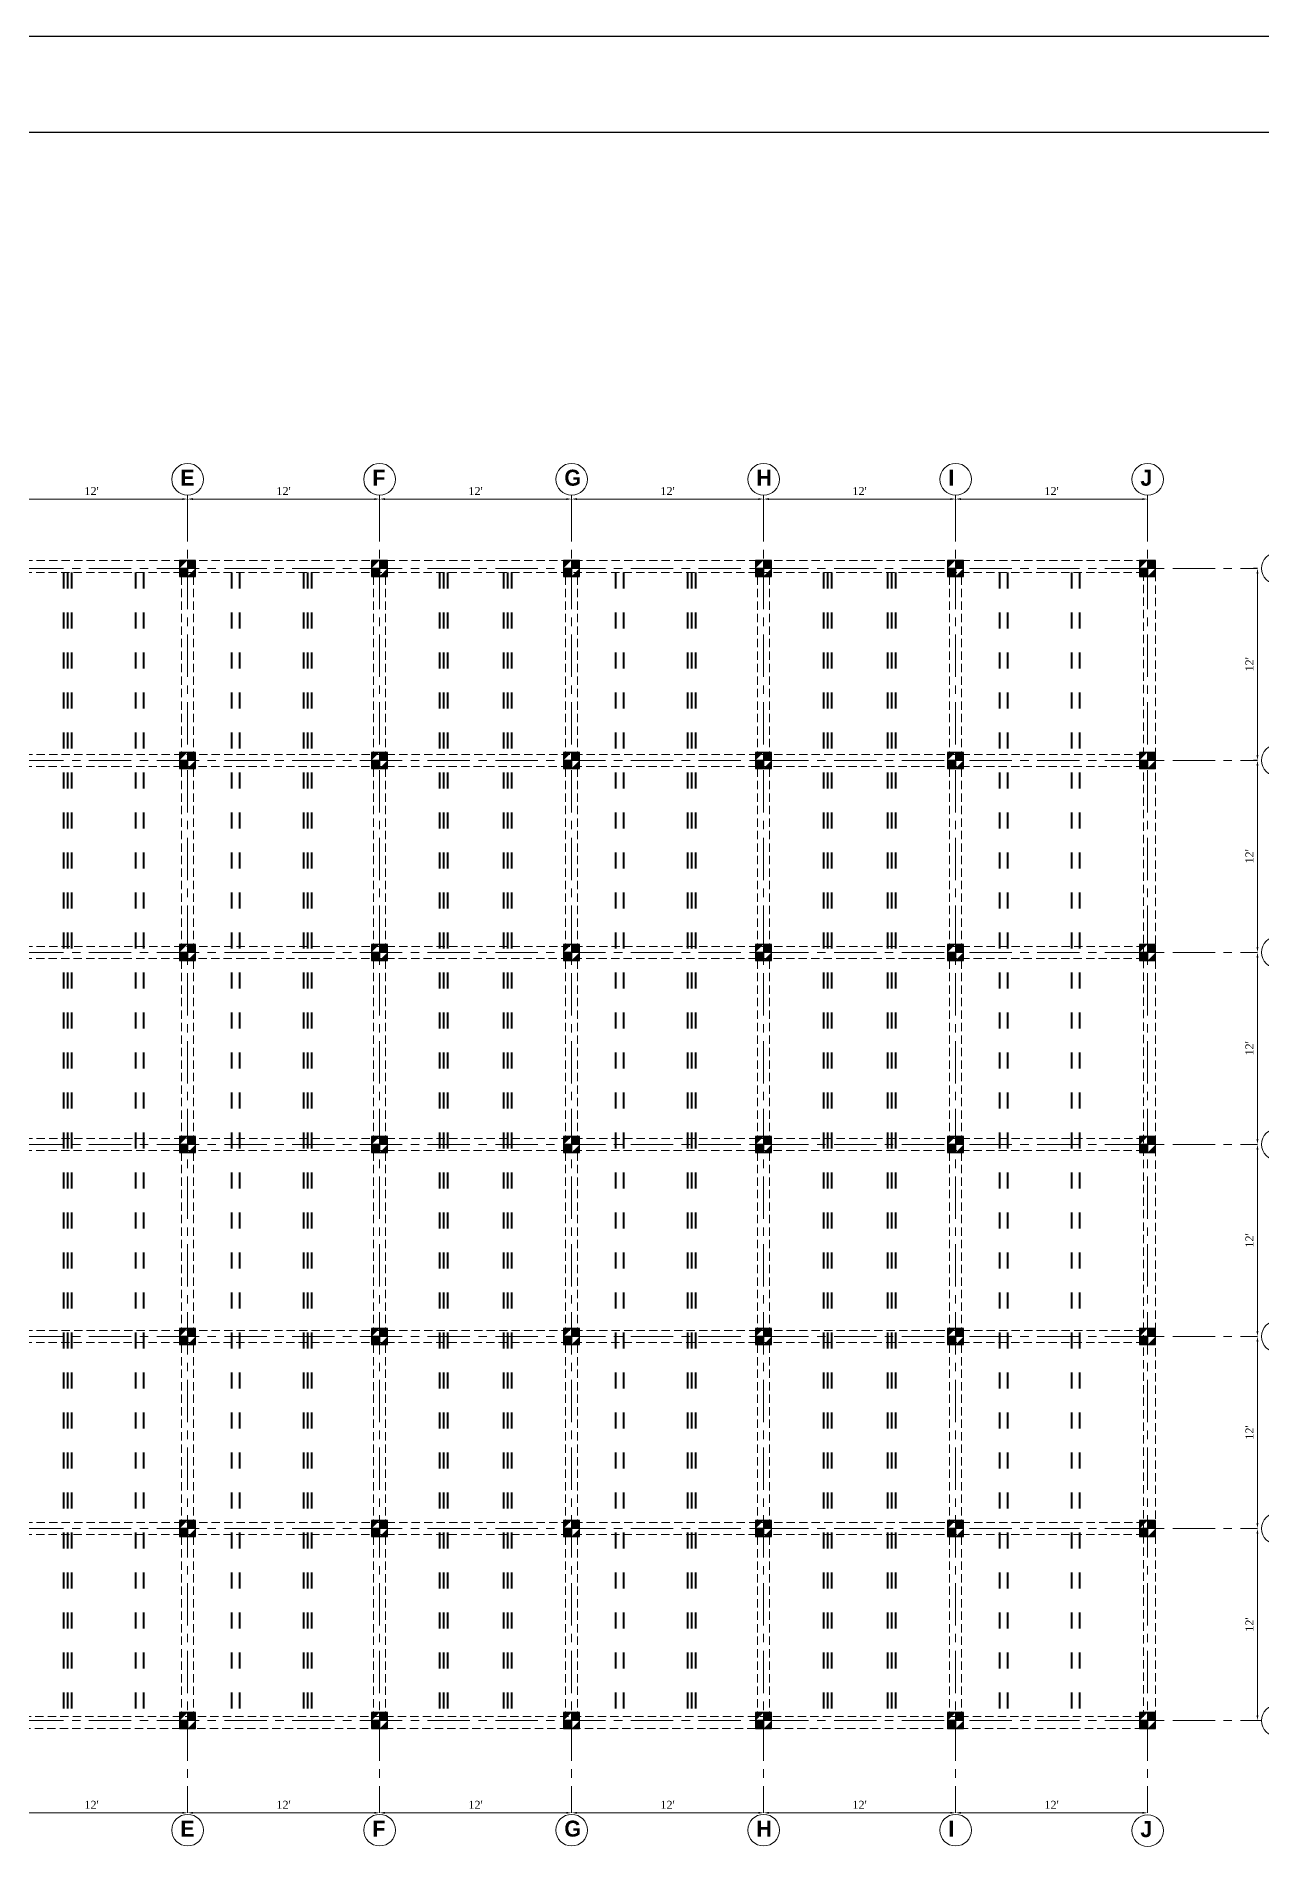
# Model space of a CAD drawing. Extents: x -2338379 to 930990, y -818978 to 106940.
# Drawn here: x 407799 to 408717, y -204337 to -202966 of the extents above; entities that cross this region are included whole.
import ezdxf

# ---------------------------------------------------------------- set-up
doc = ezdxf.new("R2010")
doc.units = 0
doc.header["$MEASUREMENT"] = 0
doc.header["$PDMODE"] = 34
for name, pattern in [('ACAD_ISO03W100', [30, 12, -18]), ('CENTER', [50.8, 31.75, -6.35, 6.35, -6.35]), ('DASHED2', [0.375, 0.25, -0.125])]:
    doc.linetypes.add(name, pattern=pattern)
doc.layers.get('0').update_dxf_attribs({"linetype": 'CONTINUOUS', "lineweight": 30})
doc.layers.get('DEFPOINTS').update_dxf_attribs({"linetype": 'CONTINUOUS'})
for name, color, linetype, lineweight in [('Center', 11, 'CENTER', 15), ('DOOR&WIN', 3, 'CONTINUOUS', 18), ('Outline', 4, 'CONTINUOUS', 9), ('TEXT', 7, 'CONTINUOUS', 30)]:
    doc.layers.add(name, color=color, linetype=linetype, lineweight=lineweight)
doc.layers.add('dotline', color=113, linetype='ACAD_ISO03W100')
doc.layers.add('pillar12', color=7, linetype='CONTINUOUS')
doc.styles.get("Standard").update_dxf_attribs({"font": 'times.ttf', "height": 6})
doc.dimstyles.new('Standard$0', dxfattribs={"dimtxt": 6, "dimasz": 4, "dimexe": 3, "dimexo": 6, "dimgap": 3, "dimtad": 1, "dimdec": 1, "dimzin": 0, "dimdsep": 46, "dimlunit": 4, "dimtxsty": 'Standard', "dimcen": 0.09, "dimclrd": 6, "dimclre": 6, "dimclrt": 7, "dimadec": 0, "dimazin": 0, "dimtfac": 1, "dimtdec": 1, "dimtix": 1, "dimtofl": 0, "dimtmove": 1, "dimatfit": 3, "dimfxl": 1, "dimtolj": 1, "dimtzin": 0, "dimlwd": 18, "dimlwe": 18, "dimarcsym": 0})

# ---------------------------------------------------------------- blocks, each defined once
blk = doc.blocks.new('pill12')
h = blk.add_hatch(color=5)
h.paths.add_polyline_path([(-6, -6), (6, -6), (6, 6), (-6, 6)], flags=17)
edge = h.paths.add_edge_path(flags=17)
edge.add_line((6, 0), (-6, 0))
edge.add_line((0, 6), (0, -6))
for p, q in [((6, 0), (-6, 0)), ((0, 6), (0, -6))]:
    blk.add_line(p, q)
blk.add_lwpolyline([(-6, -6), (6, -6), (6, 6), (-6, 6)], close=True)
blk = doc.blocks.new('*D1345')
at = {"color": 6, "lineweight": 18, "transparency": 16777216}
for p, q in [((407767.8, -203312.8), (407767.8, -203309.8)), ((407771.8, -203312.8), (407907.8, -203312.8)), ((407911.8, -203312.8), (407911.8, -203309.8))]:
    blk.add_line(p, q, dxfattribs=at)
at = {"color": 6, "lineweight": 30, "transparency": 16777216}
for points in [[(407771.8, -203312.1), (407771.8, -203313.5), (407767.8, -203312.8)], [(407907.8, -203312.1), (407907.8, -203313.5), (407911.8, -203312.8)]]:
    blk.add_solid(points, dxfattribs=at)
at = {"layer": 'DEFPOINTS', "color": 0, "lineweight": 30, "transparency": 16777216}
for p in [(407767.8, -203312.8), (407911.8, -203312.8), (407911.8, -203312.8)]:
    blk.add_point(p, dxfattribs=at)
at = {"color": 7, "lineweight": 30, "transparency": 16777216, "insert": (407839.8, -203306.8), "char_height": 6, "attachment_point": 5}
blk.add_mtext("\\A1;12'", dxfattribs=at)
blk = doc.blocks.new('*D1346')
at = {"color": 6, "lineweight": 18, "transparency": 16777216}
for p, q in [((407911.8, -203312.8), (407911.8, -203309.8)), ((407915.8, -203312.8), (408051.8, -203312.8)), ((408055.8, -203312.8), (408055.8, -203309.8))]:
    blk.add_line(p, q, dxfattribs=at)
at = {"color": 6, "lineweight": 30, "transparency": 16777216}
for points in [[(407915.8, -203312.1), (407915.8, -203313.5), (407911.8, -203312.8)], [(408051.8, -203312.1), (408051.8, -203313.5), (408055.8, -203312.8)]]:
    blk.add_solid(points, dxfattribs=at)
at = {"layer": 'DEFPOINTS', "color": 0, "lineweight": 30, "transparency": 16777216}
for p in [(407911.8, -203312.8), (408055.8, -203312.8), (408055.8, -203312.8)]:
    blk.add_point(p, dxfattribs=at)
at = {"color": 7, "lineweight": 30, "transparency": 16777216, "insert": (407983.8, -203306.8), "char_height": 6, "attachment_point": 5}
blk.add_mtext("\\A1;12'", dxfattribs=at)
blk = doc.blocks.new('*D1347')
at = {"color": 6, "lineweight": 18, "transparency": 16777216}
for p, q in [((408055.8, -203312.8), (408055.8, -203309.8)), ((408059.8, -203312.8), (408195.8, -203312.8)), ((408199.8, -203312.8), (408199.8, -203309.8))]:
    blk.add_line(p, q, dxfattribs=at)
at = {"color": 6, "lineweight": 30, "transparency": 16777216}
for points in [[(408059.8, -203312.1), (408059.8, -203313.5), (408055.8, -203312.8)], [(408195.8, -203312.1), (408195.8, -203313.5), (408199.8, -203312.8)]]:
    blk.add_solid(points, dxfattribs=at)
at = {"layer": 'DEFPOINTS', "color": 0, "lineweight": 30, "transparency": 16777216}
for p in [(408055.8, -203312.8), (408199.8, -203312.8), (408199.8, -203312.8)]:
    blk.add_point(p, dxfattribs=at)
at = {"color": 7, "lineweight": 30, "transparency": 16777216, "insert": (408127.8, -203306.8), "char_height": 6, "attachment_point": 5}
blk.add_mtext("\\A1;12'", dxfattribs=at)
blk = doc.blocks.new('*D1348')
at = {"color": 6, "lineweight": 18, "transparency": 16777216}
for p, q in [((408199.8, -203312.8), (408199.8, -203309.8)), ((408203.8, -203312.8), (408339.8, -203312.8)), ((408343.8, -203312.8), (408343.8, -203309.8))]:
    blk.add_line(p, q, dxfattribs=at)
at = {"color": 6, "lineweight": 30, "transparency": 16777216}
for points in [[(408203.8, -203312.1), (408203.8, -203313.5), (408199.8, -203312.8)], [(408339.8, -203312.1), (408339.8, -203313.5), (408343.8, -203312.8)]]:
    blk.add_solid(points, dxfattribs=at)
at = {"layer": 'DEFPOINTS', "color": 0, "lineweight": 30, "transparency": 16777216}
for p in [(408199.8, -203312.8), (408343.8, -203312.8), (408343.8, -203312.8)]:
    blk.add_point(p, dxfattribs=at)
at = {"color": 7, "lineweight": 30, "transparency": 16777216, "insert": (408271.8, -203306.8), "char_height": 6, "attachment_point": 5}
blk.add_mtext("\\A1;12'", dxfattribs=at)
blk = doc.blocks.new('*D1349')
at = {"color": 6, "lineweight": 18, "transparency": 16777216}
for p, q in [((408343.8, -203312.8), (408343.8, -203309.8)), ((408347.8, -203312.8), (408483.8, -203312.8)), ((408487.8, -203312.8), (408487.8, -203309.8))]:
    blk.add_line(p, q, dxfattribs=at)
at = {"color": 6, "lineweight": 30, "transparency": 16777216}
for points in [[(408347.8, -203312.1), (408347.8, -203313.5), (408343.8, -203312.8)], [(408483.8, -203312.1), (408483.8, -203313.5), (408487.8, -203312.8)]]:
    blk.add_solid(points, dxfattribs=at)
at = {"layer": 'DEFPOINTS', "color": 0, "lineweight": 30, "transparency": 16777216}
for p in [(408343.8, -203312.8), (408487.8, -203312.8), (408487.8, -203313.5)]:
    blk.add_point(p, dxfattribs=at)
at = {"color": 7, "lineweight": 30, "transparency": 16777216, "insert": (408415.8, -203306.8), "char_height": 6, "attachment_point": 5}
blk.add_mtext("\\A1;12'", dxfattribs=at)
blk = doc.blocks.new('*D1350')
at = {"color": 6, "lineweight": 18, "transparency": 16777216}
for p, q in [((408487.8, -203312.8), (408487.8, -203309.8)), ((408491.8, -203312.8), (408627.8, -203312.8)), ((408631.8, -203312.8), (408631.8, -203309.8))]:
    blk.add_line(p, q, dxfattribs=at)
at = {"color": 6, "lineweight": 30, "transparency": 16777216}
for points in [[(408491.8, -203312.1), (408491.8, -203313.5), (408487.8, -203312.8)], [(408627.8, -203312.1), (408627.8, -203313.5), (408631.8, -203312.8)]]:
    blk.add_solid(points, dxfattribs=at)
at = {"layer": 'DEFPOINTS', "color": 0, "lineweight": 30, "transparency": 16777216}
for p in [(408487.8, -203313.5), (408631.8, -203312.8), (408631.8, -203312.8)]:
    blk.add_point(p, dxfattribs=at)
at = {"color": 7, "lineweight": 30, "transparency": 16777216, "insert": (408559.8, -203306.8), "char_height": 6, "attachment_point": 5}
blk.add_mtext("\\A1;12'", dxfattribs=at)
blk = doc.blocks.new('*D1360')
at = {"color": 6, "lineweight": 18, "transparency": 16777216}
for p, q in [((407767.8, -204297.9), (407767.8, -204294.9)), ((407771.8, -204297.9), (407907.8, -204297.9)), ((407911.8, -204297.9), (407911.8, -204294.9))]:
    blk.add_line(p, q, dxfattribs=at)
at = {"color": 6, "lineweight": 30, "transparency": 16777216}
for points in [[(407771.8, -204297.2), (407771.8, -204298.6), (407767.8, -204297.9)], [(407907.8, -204297.2), (407907.8, -204298.6), (407911.8, -204297.9)]]:
    blk.add_solid(points, dxfattribs=at)
at = {"layer": 'DEFPOINTS', "color": 0, "lineweight": 30, "transparency": 16777216}
for p in [(407767.8, -204297.9), (407911.8, -204297.9), (407911.8, -204297.9)]:
    blk.add_point(p, dxfattribs=at)
at = {"color": 7, "lineweight": 30, "transparency": 16777216, "insert": (407839.8, -204291.9), "char_height": 6, "attachment_point": 5}
blk.add_mtext("\\A1;12'", dxfattribs=at)
blk = doc.blocks.new('*D1361')
at = {"color": 6, "lineweight": 18, "transparency": 16777216}
for p, q in [((407911.8, -204297.9), (407911.8, -204294.9)), ((407915.8, -204297.9), (408051.8, -204297.9)), ((408055.8, -204297.9), (408055.8, -204294.9))]:
    blk.add_line(p, q, dxfattribs=at)
at = {"color": 6, "lineweight": 30, "transparency": 16777216}
for points in [[(407915.8, -204297.2), (407915.8, -204298.6), (407911.8, -204297.9)], [(408051.8, -204297.2), (408051.8, -204298.6), (408055.8, -204297.9)]]:
    blk.add_solid(points, dxfattribs=at)
at = {"layer": 'DEFPOINTS', "color": 0, "lineweight": 30, "transparency": 16777216}
for p in [(407911.8, -204297.9), (408055.8, -204297.9), (408055.8, -204297.9)]:
    blk.add_point(p, dxfattribs=at)
at = {"color": 7, "lineweight": 30, "transparency": 16777216, "insert": (407983.8, -204291.9), "char_height": 6, "attachment_point": 5}
blk.add_mtext("\\A1;12'", dxfattribs=at)
blk = doc.blocks.new('*D1362')
at = {"color": 6, "lineweight": 18, "transparency": 16777216}
for p, q in [((408055.8, -204297.9), (408055.8, -204294.9)), ((408059.8, -204297.9), (408195.8, -204297.9)), ((408199.8, -204297.9), (408199.8, -204294.9))]:
    blk.add_line(p, q, dxfattribs=at)
at = {"color": 6, "lineweight": 30, "transparency": 16777216}
for points in [[(408059.8, -204297.2), (408059.8, -204298.6), (408055.8, -204297.9)], [(408195.8, -204297.2), (408195.8, -204298.6), (408199.8, -204297.9)]]:
    blk.add_solid(points, dxfattribs=at)
at = {"layer": 'DEFPOINTS', "color": 0, "lineweight": 30, "transparency": 16777216}
for p in [(408055.8, -204297.9), (408199.8, -204297.9), (408199.8, -204297.9)]:
    blk.add_point(p, dxfattribs=at)
at = {"color": 7, "lineweight": 30, "transparency": 16777216, "insert": (408127.8, -204291.9), "char_height": 6, "attachment_point": 5}
blk.add_mtext("\\A1;12'", dxfattribs=at)
blk = doc.blocks.new('*D1363')
at = {"color": 6, "lineweight": 18, "transparency": 16777216}
for p, q in [((408199.8, -204297.9), (408199.8, -204294.9)), ((408203.8, -204297.9), (408339.8, -204297.9)), ((408343.8, -204297.9), (408343.8, -204294.9))]:
    blk.add_line(p, q, dxfattribs=at)
at = {"color": 6, "lineweight": 30, "transparency": 16777216}
for points in [[(408203.8, -204297.2), (408203.8, -204298.6), (408199.8, -204297.9)], [(408339.8, -204297.2), (408339.8, -204298.6), (408343.8, -204297.9)]]:
    blk.add_solid(points, dxfattribs=at)
at = {"layer": 'DEFPOINTS', "color": 0, "lineweight": 30, "transparency": 16777216}
for p in [(408199.8, -204297.9), (408343.8, -204297.9), (408343.8, -204297.9)]:
    blk.add_point(p, dxfattribs=at)
at = {"color": 7, "lineweight": 30, "transparency": 16777216, "insert": (408271.8, -204291.9), "char_height": 6, "attachment_point": 5}
blk.add_mtext("\\A1;12'", dxfattribs=at)
blk = doc.blocks.new('*D1364')
at = {"color": 6, "lineweight": 18, "transparency": 16777216}
for p, q in [((408343.8, -204297.9), (408343.8, -204294.9)), ((408347.8, -204297.9), (408483.8, -204297.9)), ((408487.8, -204297.9), (408487.8, -204294.9))]:
    blk.add_line(p, q, dxfattribs=at)
at = {"color": 6, "lineweight": 30, "transparency": 16777216}
for points in [[(408347.8, -204297.2), (408347.8, -204298.6), (408343.8, -204297.9)], [(408483.8, -204297.2), (408483.8, -204298.6), (408487.8, -204297.9)]]:
    blk.add_solid(points, dxfattribs=at)
at = {"layer": 'DEFPOINTS', "color": 0, "lineweight": 30, "transparency": 16777216}
for p in [(408343.8, -204297.9), (408487.8, -204297.9), (408487.8, -204297.9)]:
    blk.add_point(p, dxfattribs=at)
at = {"color": 7, "lineweight": 30, "transparency": 16777216, "insert": (408415.8, -204291.9), "char_height": 6, "attachment_point": 5}
blk.add_mtext("\\A1;12'", dxfattribs=at)
blk = doc.blocks.new('*D1365')
at = {"color": 6, "lineweight": 18, "transparency": 16777216}
for p, q in [((408487.8, -204297.9), (408487.8, -204294.9)), ((408491.8, -204297.9), (408627.8, -204297.9)), ((408631.8, -204297.9), (408631.8, -204294.9))]:
    blk.add_line(p, q, dxfattribs=at)
at = {"color": 6, "lineweight": 30, "transparency": 16777216}
for points in [[(408491.8, -204297.2), (408491.8, -204298.6), (408487.8, -204297.9)], [(408627.8, -204297.2), (408627.8, -204298.6), (408631.8, -204297.9)]]:
    blk.add_solid(points, dxfattribs=at)
at = {"layer": 'DEFPOINTS', "color": 0, "lineweight": 30, "transparency": 16777216}
for p in [(408487.8, -204297.9), (408631.8, -204297.9), (408631.8, -204297.9)]:
    blk.add_point(p, dxfattribs=at)
at = {"color": 7, "lineweight": 30, "transparency": 16777216, "insert": (408559.8, -204291.9), "char_height": 6, "attachment_point": 5}
blk.add_mtext("\\A1;12'", dxfattribs=at)
blk = doc.blocks.new('*D1366')
at = {"color": 6, "lineweight": 18, "transparency": 16777216}
for p, q in [((408714.2, -203364.7), (408711.2, -203364.7)), ((408714.2, -203368.7), (408714.2, -203504.7)), ((408714.2, -203508.7), (408711.2, -203508.7))]:
    blk.add_line(p, q, dxfattribs=at)
at = {"color": 6, "lineweight": 30, "transparency": 16777216}
for points in [[(408713.5, -203368.7), (408714.9, -203368.7), (408714.2, -203364.7)], [(408713.5, -203504.7), (408714.9, -203504.7), (408714.2, -203508.7)]]:
    blk.add_solid(points, dxfattribs=at)
at = {"layer": 'DEFPOINTS', "color": 0, "lineweight": 30, "transparency": 16777216}
for p in [(408714.2, -203364.7), (408714.2, -203508.7), (408714.2, -203508.7)]:
    blk.add_point(p, dxfattribs=at)
at = {"color": 7, "lineweight": 30, "transparency": 16777216, "insert": (408708.2, -203436.7), "char_height": 6, "attachment_point": 5, "rotation": 90}
blk.add_mtext("\\A1;12'", dxfattribs=at)
blk = doc.blocks.new('*D1367')
at = {"color": 6, "lineweight": 18, "transparency": 16777216}
for p, q in [((408714.2, -203508.7), (408711.2, -203508.7)), ((408714.2, -203512.7), (408714.2, -203648.7)), ((408714.2, -203652.7), (408711.2, -203652.7))]:
    blk.add_line(p, q, dxfattribs=at)
at = {"color": 6, "lineweight": 30, "transparency": 16777216}
for points in [[(408713.5, -203512.7), (408714.9, -203512.7), (408714.2, -203508.7)], [(408713.5, -203648.7), (408714.9, -203648.7), (408714.2, -203652.7)]]:
    blk.add_solid(points, dxfattribs=at)
at = {"layer": 'DEFPOINTS', "color": 0, "lineweight": 30, "transparency": 16777216}
for p in [(408714.2, -203508.7), (408714.2, -203652.7), (408714.2, -203652.7)]:
    blk.add_point(p, dxfattribs=at)
at = {"color": 7, "lineweight": 30, "transparency": 16777216, "insert": (408708.2, -203580.7), "char_height": 6, "attachment_point": 5, "rotation": 90}
blk.add_mtext("\\A1;12'", dxfattribs=at)
blk = doc.blocks.new('*D1368')
at = {"color": 6, "lineweight": 18, "transparency": 16777216}
for p, q in [((408714.2, -203652.7), (408711.2, -203652.7)), ((408714.2, -203656.7), (408714.2, -203792.7)), ((408714.2, -203796.7), (408711.2, -203796.7))]:
    blk.add_line(p, q, dxfattribs=at)
at = {"color": 6, "lineweight": 30, "transparency": 16777216}
for points in [[(408713.5, -203656.7), (408714.9, -203656.7), (408714.2, -203652.7)], [(408713.5, -203792.7), (408714.9, -203792.7), (408714.2, -203796.7)]]:
    blk.add_solid(points, dxfattribs=at)
at = {"layer": 'DEFPOINTS', "color": 0, "lineweight": 30, "transparency": 16777216}
for p in [(408714.2, -203652.7), (408714.2, -203796.7), (408714.2, -203796.7)]:
    blk.add_point(p, dxfattribs=at)
at = {"color": 7, "lineweight": 30, "transparency": 16777216, "insert": (408708.2, -203724.7), "char_height": 6, "attachment_point": 5, "rotation": 90}
blk.add_mtext("\\A1;12'", dxfattribs=at)
blk = doc.blocks.new('*D1369')
at = {"color": 6, "lineweight": 18, "transparency": 16777216}
for p, q in [((408714.2, -203796.7), (408711.2, -203796.7)), ((408714.2, -203800.7), (408714.2, -203936.7)), ((408714.2, -203940.7), (408711.2, -203940.7))]:
    blk.add_line(p, q, dxfattribs=at)
at = {"color": 6, "lineweight": 30, "transparency": 16777216}
for points in [[(408713.5, -203800.7), (408714.9, -203800.7), (408714.2, -203796.7)], [(408713.5, -203936.7), (408714.9, -203936.7), (408714.2, -203940.7)]]:
    blk.add_solid(points, dxfattribs=at)
at = {"layer": 'DEFPOINTS', "color": 0, "lineweight": 30, "transparency": 16777216}
for p in [(408714.2, -203796.7), (408714.2, -203940.7), (408714.2, -203940.7)]:
    blk.add_point(p, dxfattribs=at)
at = {"color": 7, "lineweight": 30, "transparency": 16777216, "insert": (408708.2, -203868.7), "char_height": 6, "attachment_point": 5, "rotation": 90}
blk.add_mtext("\\A1;12'", dxfattribs=at)
blk = doc.blocks.new('*D1370')
at = {"color": 6, "lineweight": 18, "transparency": 16777216}
for p, q in [((408714.2, -203940.7), (408711.2, -203940.7)), ((408714.2, -203944.7), (408714.2, -204080.7)), ((408714.2, -204084.7), (408711.2, -204084.7))]:
    blk.add_line(p, q, dxfattribs=at)
at = {"color": 6, "lineweight": 30, "transparency": 16777216}
for points in [[(408713.5, -203944.7), (408714.9, -203944.7), (408714.2, -203940.7)], [(408713.5, -204080.7), (408714.9, -204080.7), (408714.2, -204084.7)]]:
    blk.add_solid(points, dxfattribs=at)
at = {"layer": 'DEFPOINTS', "color": 0, "lineweight": 30, "transparency": 16777216}
for p in [(408714.2, -203940.7), (408714.2, -204084.7), (408714.2, -204084.7)]:
    blk.add_point(p, dxfattribs=at)
at = {"color": 7, "lineweight": 30, "transparency": 16777216, "insert": (408708.2, -204012.7), "char_height": 6, "attachment_point": 5, "rotation": 90}
blk.add_mtext("\\A1;12'", dxfattribs=at)
blk = doc.blocks.new('*D1371')
at = {"color": 6, "lineweight": 18, "transparency": 16777216}
for p, q in [((408714.2, -204084.7), (408711.2, -204084.7)), ((408714.2, -204088.7), (408714.2, -204224.7)), ((408714.2, -204228.7), (408717.2, -204228.7))]:
    blk.add_line(p, q, dxfattribs=at)
at = {"color": 6, "lineweight": 30, "transparency": 16777216}
for points in [[(408713.5, -204088.7), (408714.9, -204088.7), (408714.2, -204084.7)], [(408713.5, -204224.7), (408714.9, -204224.7), (408714.2, -204228.7)]]:
    blk.add_solid(points, dxfattribs=at)
at = {"layer": 'DEFPOINTS', "color": 0, "lineweight": 30, "transparency": 16777216}
for p in [(408714.2, -204084.7), (408713.5, -204228.7), (408714.2, -204228.7)]:
    blk.add_point(p, dxfattribs=at)
at = {"color": 7, "lineweight": 30, "transparency": 16777216, "insert": (408708.2, -204156.7), "char_height": 6, "attachment_point": 5, "rotation": 90}
blk.add_mtext("\\A1;12'", dxfattribs=at)

msp = doc.modelspace()

# ---------------------------------------------------------------- linework, layer by layer
at = {"color": 3}
for points in [[(409971.22, -205212.39), (409971.22, -202965.99), (406793.62, -202965.99), (406793.62, -205212.39)], [(409899.22, -205140.39), (409899.22, -203037.99), (406865.62, -203037.99), (406865.62, -205140.39)]]:
    msp.add_lwpolyline(points, close=True, dxfattribs=at)
at = {"layer": 'Center'}
for p, q in [((407911.79, -203312.79), (407911.79, -204297.9)), ((408055.79, -203312.79), (408055.79, -204297.9)), ((408199.79, -203312.79), (408199.79, -204297.9)), ((408343.79, -203312.79), (408343.79, -204297.9)), ((408487.79, -203312.79), (408487.79, -204297.9)), ((408631.79, -203312.79), (408631.79, -204297.9)), ((407279.03, -203364.74), (408714.19, -203364.74)), ((407279.03, -203508.74), (408714.19, -203508.74)), ((407279.03, -203652.74), (408714.19, -203652.74)), ((407279.03, -203796.74), (408714.19, -203796.74)), ((407279.03, -203940.74), (408714.19, -203940.74)), ((407279.03, -204084.74), (408714.19, -204084.74)), ((407279.03, -204228.74), (408714.19, -204228.74))]:
    msp.add_line(p, q, dxfattribs=at)
at = {"layer": 'DOOR&WIN', "linetype": 'DASHED2', "ltscale": 25}
for p, q in [((407329.79, -203358.74), (408637.79, -203358.74)), ((407338.79, -203367.74), (408628.79, -203367.74)), ((407907.29, -203370.74), (407907.29, -203502.74)), ((407916.29, -203370.74), (407916.29, -203502.74)), ((408051.29, -203370.74), (408051.29, -203502.74)), ((408060.29, -203370.74), (408060.29, -203502.74)), ((408195.29, -203370.74), (408195.29, -203502.74)), ((408204.29, -203370.74), (408204.29, -203502.74)), ((408339.29, -203370.74), (408339.29, -203502.74)), ((408348.29, -203370.74), (408348.29, -203502.74)), ((408483.29, -203370.74), (408483.29, -203502.74)), ((408492.29, -203370.74), (408492.29, -203502.74)), ((408628.79, -203367.74), (408628.79, -204225.74)), ((408637.79, -203358.74), (408637.79, -204234.74)), ((407329.79, -203504.24), (408637.79, -203504.24)), ((407338.79, -203513.24), (408628.79, -203513.24)), ((407907.29, -203514.74), (407907.29, -203646.74)), ((407916.29, -203514.74), (407916.29, -203646.74)), ((408051.29, -203514.74), (408051.29, -203646.74)), ((408060.29, -203514.74), (408060.29, -203646.74)), ((408195.29, -203514.74), (408195.29, -203646.74)), ((408204.29, -203514.74), (408204.29, -203646.74)), ((408339.29, -203514.74), (408339.29, -203646.74)), ((408348.29, -203514.74), (408348.29, -203646.74)), ((408483.29, -203514.74), (408483.29, -203646.74)), ((408492.29, -203514.74), (408492.29, -203646.74)), ((407329.79, -203648.24), (408637.79, -203648.24)), ((407338.79, -203657.24), (408628.79, -203657.24)), ((407907.29, -203658.74), (407907.29, -203790.74)), ((407916.29, -203658.74), (407916.29, -203790.74)), ((408051.29, -203658.74), (408051.29, -203790.74)), ((408060.29, -203658.74), (408060.29, -203790.74)), ((408195.29, -203658.74), (408195.29, -203790.74)), ((408204.29, -203658.74), (408204.29, -203790.74)), ((408339.29, -203658.74), (408339.29, -203790.74)), ((408348.29, -203658.74), (408348.29, -203790.74)), ((408483.29, -203658.74), (408483.29, -203790.74)), ((408492.29, -203658.74), (408492.29, -203790.74)), ((407329.79, -203792.24), (408637.79, -203792.24)), ((407338.79, -203801.24), (408628.79, -203801.24)), ((407907.29, -203802.74), (407907.29, -203934.74)), ((407916.29, -203802.74), (407916.29, -203934.74)), ((408051.29, -203802.74), (408051.29, -203934.74)), ((408060.29, -203802.74), (408060.29, -203934.74)), ((408195.29, -203802.74), (408195.29, -203934.74)), ((408204.29, -203802.74), (408204.29, -203934.74)), ((408339.29, -203802.74), (408339.29, -203934.74)), ((408348.29, -203802.74), (408348.29, -203934.74)), ((408483.29, -203802.74), (408483.29, -203934.74)), ((408492.29, -203802.74), (408492.29, -203934.74)), ((407329.79, -203936.24), (408637.79, -203936.24)), ((407338.79, -203945.24), (408628.79, -203945.24)), ((407907.29, -203946.74), (407907.29, -204078.74)), ((407916.29, -203946.74), (407916.29, -204078.74)), ((408051.29, -203946.74), (408051.29, -204078.74)), ((408060.29, -203946.74), (408060.29, -204078.74)), ((408195.29, -203946.74), (408195.29, -204078.74)), ((408204.29, -203946.74), (408204.29, -204078.74)), ((408339.29, -203946.74), (408339.29, -204078.74)), ((408348.29, -203946.74), (408348.29, -204078.74)), ((408483.29, -203946.74), (408483.29, -204078.74)), ((408492.29, -203946.74), (408492.29, -204078.74)), ((407329.79, -204080.24), (408637.79, -204080.24)), ((407338.79, -204089.24), (408628.79, -204089.24)), ((407907.29, -204090.74), (407907.29, -204222.74)), ((407916.29, -204090.74), (407916.29, -204222.74)), ((408051.29, -204090.74), (408051.29, -204222.74)), ((408060.29, -204090.74), (408060.29, -204222.74)), ((408195.29, -204090.74), (408195.29, -204222.74)), ((408204.29, -204090.74), (408204.29, -204222.74)), ((408339.29, -204090.74), (408339.29, -204222.74)), ((408348.29, -204090.74), (408348.29, -204222.74)), ((408483.29, -204090.74), (408483.29, -204222.74)), ((408492.29, -204090.74), (408492.29, -204222.74)), ((408637.79, -204234.74), (407329.79, -204234.74)), ((408628.79, -204225.74), (407338.79, -204225.74))]:
    msp.add_line(p, q, dxfattribs=at)
at = {"layer": 'dotline', "lineweight": 40}
for p, q in [((407818.79, -203367.74), (407818.79, -204225.74)), ((407821.79, -203367.74), (407821.79, -204225.74)), ((407824.79, -203367.74), (407824.79, -204225.74)), ((407872.79, -203367.74), (407872.79, -204225.74)), ((407878.79, -203367.74), (407878.79, -204225.74)), ((407944.79, -203367.74), (407944.79, -204225.74)), ((407950.79, -203367.74), (407950.79, -204225.74)), ((407998.79, -203367.74), (407998.79, -204225.74)), ((408001.79, -203367.74), (408001.79, -204225.74)), ((408004.79, -203367.74), (408004.79, -204225.74)), ((408100.79, -203367.74), (408100.79, -204225.74)), ((408103.79, -203367.74), (408103.79, -204225.74)), ((408106.79, -203367.74), (408106.79, -204225.74)), ((408148.79, -203367.74), (408148.79, -204225.74)), ((408151.79, -203367.74), (408151.79, -204225.74)), ((408154.79, -203367.74), (408154.79, -204225.74)), ((408232.79, -203367.74), (408232.79, -204225.74)), ((408238.79, -203367.74), (408238.79, -204225.74)), ((408286.79, -203367.74), (408286.79, -204225.74)), ((408289.79, -203367.74), (408289.79, -204225.74)), ((408292.79, -203367.74), (408292.79, -204225.74)), ((408388.79, -203367.74), (408388.79, -204225.74)), ((408391.79, -203367.74), (408391.79, -204225.74)), ((408394.79, -203367.74), (408394.79, -204225.74)), ((408436.79, -203367.74), (408436.79, -204225.74)), ((408439.79, -203367.74), (408439.79, -204225.74)), ((408442.79, -203367.74), (408442.79, -204225.74)), ((408520.79, -203367.74), (408520.79, -204225.74)), ((408526.79, -203367.74), (408526.79, -204225.74)), ((408574.79, -203367.74), (408574.79, -204225.74)), ((408580.79, -203367.74), (408580.79, -204225.74))]:
    msp.add_line(p, q, dxfattribs=at)
at = {"layer": 'Outline'}
for centre in [(407911.79, -203297.93), (408055.79, -203297.93), (408199.79, -203297.93), (408343.79, -203297.93), (408487.79, -203297.93), (408631.79, -203297.93), (408729.05, -203364.74), (408729.05, -203508.74), (408729.05, -203652.74), (408729.05, -203796.74), (408729.05, -203940.74), (408729.05, -204084.74), (408729.05, -204228.74), (407911.79, -204310.91), (408055.79, -204310.91), (408199.79, -204310.91), (408343.79, -204310.91), (408487.79, -204310.91), (408631.79, -204311.28)]:
    msp.add_circle(centre, 11.86, dxfattribs=at)

# ---------------------------------------------------------------- block references
at = {"layer": 'pillar12'}
for p in [(407911.79, -203364.74), (408055.79, -203364.74), (408199.79, -203364.74), (408343.79, -203364.74), (408487.79, -203364.74), (408631.79, -203364.74), (407911.79, -203508.74), (408055.79, -203508.74), (408199.79, -203508.74), (408343.79, -203508.74), (408487.79, -203508.74), (408631.79, -203508.74), (407911.79, -203652.74), (408055.79, -203652.74), (408199.79, -203652.74), (408343.79, -203652.74), (408487.79, -203652.74), (408631.79, -203652.74), (407911.79, -203796.74), (408055.79, -203796.74), (408199.79, -203796.74), (408343.79, -203796.74), (408487.79, -203796.74), (408631.79, -203796.74), (407911.79, -203940.74), (408055.79, -203940.74), (408199.79, -203940.74), (408343.79, -203940.74), (408487.79, -203940.74), (408631.79, -203940.74), (407911.79, -204084.74), (408055.79, -204084.74), (408199.79, -204084.74), (408343.79, -204084.74), (408487.79, -204084.74), (408631.79, -204084.74), (407911.79, -204228.74), (408055.79, -204228.74), (408199.79, -204228.74), (408343.79, -204228.74), (408487.79, -204228.74), (408631.79, -204228.74)]:
    msp.add_blockref('pill12', p, dxfattribs=at)

# ---------------------------------------------------------------- texts
at = {"layer": 'TEXT', "char_height": 12, "width": 451.5, "attachment_point": 1}
for s, insert in [('{\\fCentury Gothic|b1|i0|c0|p34;E}', (407906.4, -203290.77)), ('{\\fCentury Gothic|b1|i0|c0|p34;F}', (408050.4, -203290.77)), ('{\\fCentury Gothic|b1|i0|c0|p34;G}', (408194.4, -203290.77)), ('{\\fCentury Gothic|b1|i0|c0|p34;H}', (408338.4, -203290.77)), ('{\\fCentury Gothic|b1|i0|c0|p34;I}', (408482.4, -203290.77)), ('{\\fCentury Gothic|b1|i0|c0|p34;J}', (408626.4, -203290.77)), ('{\\fCentury Gothic|b1|i0|c0|p34;E}', (407906.4, -204303.75)), ('{\\fCentury Gothic|b1|i0|c0|p34;F}', (408050.4, -204303.75)), ('{\\fCentury Gothic|b1|i0|c0|p34;G}', (408194.4, -204303.75)), ('{\\fCentury Gothic|b1|i0|c0|p34;H}', (408338.4, -204303.75)), ('{\\fCentury Gothic|b1|i0|c0|p34;I}', (408482.4, -204303.75)), ('{\\fCentury Gothic|b1|i0|c0|p34;J}', (408626.4, -204304.13))]:
    msp.add_mtext(s, dxfattribs=dict(at, insert=insert))

# ---------------------------------------------------------------- dimensions: what is measured, and where the dimension line sits
at = {"lineweight": 30}
for base, p1, p2, picture, middle in [((407911.79, -203312.79), (407767.79, -203312.79), (407911.79, -203312.79), '*D1345', (407839.79, -203306.79)), ((408055.79, -203312.79), (407911.79, -203312.79), (408055.79, -203312.79), '*D1346', (407983.79, -203306.79)), ((408199.79, -203312.79), (408055.79, -203312.79), (408199.79, -203312.79), '*D1347', (408127.79, -203306.79)), ((408343.79, -203312.79), (408199.79, -203312.79), (408343.79, -203312.79), '*D1348', (408271.79, -203306.79)), ((408487.79, -203312.79), (408343.79, -203312.79), (408487.79, -203313.46), '*D1349', (408415.79, -203306.79)), ((408631.79, -203312.79), (408487.79, -203313.46), (408631.79, -203312.79), '*D1350', (408559.79, -203306.79)), ((407911.79, -204297.9), (407767.79, -204297.9), (407911.79, -204297.9), '*D1360', (407839.79, -204291.9)), ((408055.79, -204297.9), (407911.79, -204297.9), (408055.79, -204297.9), '*D1361', (407983.79, -204291.9)), ((408199.79, -204297.9), (408055.79, -204297.9), (408199.79, -204297.9), '*D1362', (408127.79, -204291.9)), ((408343.79, -204297.9), (408199.79, -204297.9), (408343.79, -204297.9), '*D1363', (408271.79, -204291.9)), ((408487.79, -204297.9), (408343.79, -204297.9), (408487.79, -204297.9), '*D1364', (408415.79, -204291.9)), ((408631.79, -204297.9), (408487.79, -204297.9), (408631.79, -204297.9), '*D1365', (408559.79, -204291.9))]:
    dim = msp.add_linear_dim(base=base, p1=p1, p2=p2, dimstyle='Standard$0', override={"dimdec": 0, "dimtdec": 0, "dimfxl": 6, "dimfxlon": 1, "dimarcsym": 1}, dxfattribs=at)
    dim.commit()
    dim.dimension.update_dxf_attribs({"geometry": picture, "text_midpoint": middle})
for base, p1, p2, picture, middle in [((408714.19, -203508.74), (408714.19, -203364.74), (408714.19, -203508.74), '*D1366', (408708.19, -203436.74)), ((408714.19, -203652.74), (408714.19, -203508.74), (408714.19, -203652.74), '*D1367', (408708.19, -203580.74)), ((408714.19, -203796.74), (408714.19, -203652.74), (408714.19, -203796.74), '*D1368', (408708.19, -203724.74)), ((408714.19, -203940.74), (408714.19, -203796.74), (408714.19, -203940.74), '*D1369', (408708.19, -203868.74)), ((408714.19, -204084.74), (408714.19, -203940.74), (408714.19, -204084.74), '*D1370', (408708.19, -204012.74)), ((408714.19, -204228.74), (408714.19, -204084.74), (408713.52, -204228.74), '*D1371', (408708.19, -204156.74))]:
    dim = msp.add_linear_dim(base=base, p1=p1, p2=p2, angle=90, dimstyle='Standard$0', override={"dimdec": 0, "dimtdec": 0, "dimfxl": 6, "dimfxlon": 1, "dimarcsym": 1}, dxfattribs=at)
    dim.commit()
    dim.dimension.update_dxf_attribs({"geometry": picture, "text_midpoint": middle})

doc.saveas('drawing.dxf')
